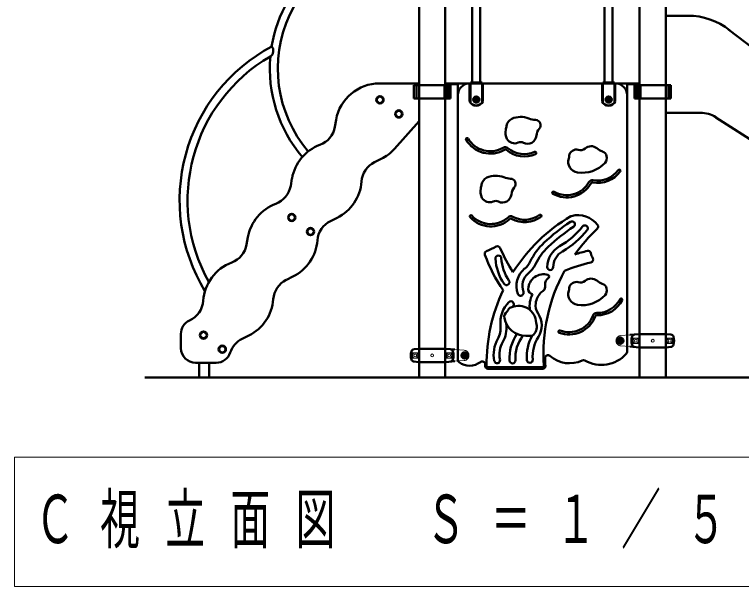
# Model space of a CAD drawing. Units: millimetres on the paper. Extents: x -365 to 0, y -594 to 257.
# Drawn here: x -277.12 to -227.69, y -147.98 to -109.09 of the extents above; entities that cross this region are included whole.
import ezdxf

# ---------------------------------------------------------------- set-up
doc = ezdxf.new("R2010")
doc.units = ezdxf.units.MM
doc.linetypes.add('USER1', pattern=[4.5, 2.5, -2])
doc.layers.add('LY_1', color=140, linetype='Continuous', lineweight=50)
doc.styles.add('ＭＳ ゴシック', font='')
doc.styles.get('ＭＳ ゴシック').set_extended_font_data('MS Gothic')

msp = doc.modelspace()

# ---------------------------------------------------------------- linework, layer by layer
at = {"layer": 'LY_1'}
for p, q in [((-249.611, -133.773), (-249.611, -85.483)), ((-247.829, -133.773), (-247.829, -85.483)), ((-234.611, -133.773), (-234.611, -85.483)), ((-232.829, -133.773), (-232.829, -85.483)), ((-245.992, -113.709), (-245.992, -93.273)), ((-245.448, -113.709), (-245.448, -93.272)), ((-236.992, -113.709), (-236.992, -93.272)), ((-236.448, -113.709), (-236.448, -93.273)), ((-232.829, -109.173), (-231.34, -109.173)), ((-207.044, -126.621), (-228.539, -110.124)), ((-252.299, -113.773), (-249.611, -113.773)), ((-249.956, -113.893), (-249.956, -114.793)), ((-247.483, -113.893), (-249.956, -113.893)), ((-249.79, -113.893), (-249.79, -114.793)), ((-247.885, -113.893), (-247.885, -114.793)), ((-247.829, -113.773), (-246.97, -113.773)), ((-247.829, -113.819), (-246.97, -113.819)), ((-247.698, -113.893), (-247.698, -114.793)), ((-247.639, -113.893), (-247.639, -114.793)), ((-247.483, -113.893), (-247.483, -114.793)), ((-246.97, -113.773), (-246.12, -113.773)), ((-246.97, -114.773), (-246.97, -113.773)), ((-246.17, -113.773), (-236.27, -113.773)), ((-246.17, -113.773), (-246.17, -115.011)), ((-246.12, -115.073), (-246.12, -113.709)), ((-246.12, -113.709), (-245.32, -113.709)), ((-245.32, -115.073), (-245.32, -113.709)), ((-245.32, -113.773), (-237.12, -113.773)), ((-245.27, -113.773), (-245.27, -115.011)), ((-237.17, -113.773), (-237.17, -115.011)), ((-237.12, -115.073), (-237.12, -113.709)), ((-236.32, -113.709), (-237.12, -113.709)), ((-236.32, -115.073), (-236.32, -113.709)), ((-236.32, -113.773), (-235.47, -113.773)), ((-236.27, -113.773), (-236.27, -115.011)), ((-234.611, -113.773), (-235.47, -113.773)), ((-235.47, -114.773), (-235.47, -113.773)), ((-234.611, -113.819), (-235.47, -113.819)), ((-234.956, -113.893), (-234.956, -114.793)), ((-234.956, -113.893), (-232.483, -113.893)), ((-234.8, -113.893), (-234.8, -114.793)), ((-234.741, -113.893), (-234.741, -114.793)), ((-234.554, -113.893), (-234.554, -114.793)), ((-232.65, -113.893), (-232.65, -114.793)), ((-232.483, -113.893), (-232.483, -114.793)), ((-246.97, -132.578), (-246.97, -114.573)), ((-235.47, -132.028), (-235.47, -114.573)), ((-247.483, -114.793), (-249.956, -114.793)), ((-245.8, -114.827), (-245.72, -114.781)), ((-245.8, -114.827), (-245.8, -114.919)), ((-245.8, -114.919), (-245.72, -114.965)), ((-245.72, -114.781), (-245.64, -114.827)), ((-245.72, -114.965), (-245.64, -114.919)), ((-245.64, -114.827), (-245.64, -114.919)), ((-236.8, -114.827), (-236.72, -114.781)), ((-236.8, -114.827), (-236.8, -114.919)), ((-236.8, -114.919), (-236.72, -114.965)), ((-236.72, -114.781), (-236.64, -114.827)), ((-236.72, -114.965), (-236.64, -114.919)), ((-236.64, -114.827), (-236.64, -114.919)), ((-234.956, -114.793), (-232.483, -114.793)), ((-232.829, -115.773), (-230.488, -115.773)), ((-229.432, -116.088), (-209.917, -128.56)), ((-255.339, -116.735), (-255.252, -116.242)), ((-249.611, -116.347), (-251.276, -118.217)), ((-241.429, -116.832), (-241.434, -116.858)), ((-252.637, -119.134), (-252.189, -118.912)), ((-258.339, -120.735), (-258.252, -120.242)), ((-243.129, -120.832), (-243.134, -120.858)), ((-255.637, -123.134), (-255.189, -122.912)), ((-261.339, -124.735), (-261.252, -124.242)), ((-258.637, -127.134), (-258.189, -126.912)), ((-241.149, -126.751), (-241.164, -126.754)), ((-241.654, -130.048), (-241.643, -130.079)), ((-265.805, -131.773), (-265.805, -130.808)), ((-261.637, -131.134), (-261.189, -130.912)), ((-242.35, -130.94), (-242.002, -130.939)), ((-234.64, -130.823), (-235.27, -130.878)), ((-232.8, -130.823), (-234.64, -130.823)), ((-232.8, -130.823), (-232.484, -130.851)), ((-236, -131.227), (-235.92, -131.181)), ((-236, -131.227), (-236, -131.319)), ((-236, -131.319), (-235.92, -131.365)), ((-235.92, -131.181), (-235.84, -131.227)), ((-235.92, -131.365), (-235.84, -131.319)), ((-235.84, -131.227), (-235.84, -131.319)), ((-249.64, -131.823), (-249.955, -131.851)), ((-249.64, -131.823), (-247.799, -131.823)), ((-247.8, -131.823), (-247.17, -131.878)), ((-234.64, -131.723), (-235.27, -131.668)), ((-232.8, -131.723), (-234.64, -131.723)), ((-232.8, -131.723), (-232.484, -131.695)), ((-246.6, -132.227), (-246.52, -132.181)), ((-246.6, -132.227), (-246.6, -132.319)), ((-246.6, -132.319), (-246.52, -132.365)), ((-246.52, -132.181), (-246.44, -132.227)), ((-246.52, -132.365), (-246.44, -132.319)), ((-246.44, -132.227), (-246.44, -132.319)), ((-264.805, -132.773), (-263.405, -132.773)), ((-264.57, -133.773), (-264.57, -132.773)), ((-263.89, -133.773), (-263.89, -132.773)), ((-249.64, -132.723), (-249.955, -132.695)), ((-249.64, -132.723), (-247.799, -132.723)), ((-247.8, -132.723), (-247.17, -132.668)), ((-244.934, -133.073), (-241.195, -133.073)), ((-244.934, -133.173), (-241.195, -133.173))]:
    msp.add_line(p, q, dxfattribs=at)
at = {"layer": 'LY_1', "color": 7, "linetype": 'USER1', "lineweight": 13}
for p, q in [((-235.27, -130.878), (-235.9, -130.925)), ((-247.17, -131.878), (-246.539, -131.925)), ((-235.27, -131.668), (-235.9, -131.621)), ((-247.17, -132.668), (-246.539, -132.621))]:
    msp.add_line(p, q, dxfattribs=at)
at = {"layer": 'LY_1', "color": 7, "lineweight": 13}
for p, q in [((-235.054, -131.458), (-235.054, -131.088)), ((-234.685, -131.088), (-235.054, -131.088)), ((-234.685, -131.458), (-235.054, -131.458)), ((-232.754, -131.088), (-232.385, -131.088)), ((-232.754, -131.458), (-232.385, -131.458)), ((-232.385, -131.458), (-232.385, -131.088)), ((-250.054, -132.458), (-250.054, -132.088)), ((-249.685, -132.088), (-250.054, -132.088)), ((-249.685, -132.458), (-250.054, -132.458)), ((-247.754, -132.088), (-247.385, -132.088)), ((-247.754, -132.458), (-247.385, -132.458)), ((-247.385, -132.458), (-247.385, -132.088)), ((-277.12, -139.182), (-277.12, -147.982)), ((-220.32, -139.182), (-277.12, -139.182)), ((-277.12, -147.982), (-220.32, -147.982))]:
    msp.add_line(p, q, dxfattribs=at)
at = {"layer": 'LY_1', "color": 7}
msp.add_line((-268.26, -133.773), (-193.537, -133.773), dxfattribs=at)
at = {"layer": 'LY_1'}
msp.add_lwpolyline([(-243.219, -128.926), (-243.246, -128.955), (-243.272, -128.985)], dxfattribs=at)
for centre, radius in [((-252.27, -114.893), 0.25), ((-245.72, -114.873), 0.21), ((-236.72, -114.873), 0.21), ((-245.72, -114.873), 0.13), ((-236.72, -114.873), 0.13), ((-250.99, -115.853), 0.25), ((-258.27, -122.893), 0.25), ((-256.99, -123.853), 0.25), ((-264.27, -130.893), 0.25), ((-235.92, -131.273), 0.21), ((-235.92, -131.273), 0.13), ((-262.99, -131.853), 0.25), ((-246.52, -132.273), 0.21), ((-246.52, -132.273), 0.13)]:
    msp.add_circle(centre, radius, dxfattribs=at)
at = {"layer": 'LY_1', "color": 7, "lineweight": 13}
for centre, radius in [((-245.72, -114.873), 0.24), ((-236.72, -114.873), 0.24), ((-252.27, -114.893), 0.171), ((-245.72, -114.873), 0.11), ((-236.72, -114.873), 0.11), ((-250.99, -115.853), 0.171), ((-258.27, -122.893), 0.171), ((-256.99, -123.853), 0.171), ((-264.27, -130.893), 0.171), ((-235.92, -131.273), 0.24), ((-235.92, -131.273), 0.11), ((-234.87, -131.273), 0.185), ((-234.87, -131.273), 0.1), ((-233.72, -131.273), 0.1), ((-232.57, -131.273), 0.185), ((-232.57, -131.273), 0.1), ((-262.99, -131.853), 0.171), ((-249.87, -132.273), 0.185), ((-249.87, -132.273), 0.1), ((-248.72, -132.273), 0.1), ((-247.57, -132.273), 0.185), ((-247.57, -132.273), 0.1), ((-246.52, -132.273), 0.24), ((-246.52, -132.273), 0.11)]:
    msp.add_circle(centre, radius, dxfattribs=at)
at = {"layer": 'LY_1', "color": 7, "linetype": 'USER1', "lineweight": 13}
for centre, radius in [((-245.72, -114.873), 0.125), ((-236.72, -114.873), 0.125), ((-235.92, -131.273), 0.15), ((-235.92, -131.273), 0.125), ((-246.52, -132.273), 0.15), ((-246.52, -132.273), 0.125)]:
    msp.add_circle(centre, radius, dxfattribs=at)
at = {"layer": 'LY_1'}
for centre, radius, start, end in [((-250.486, -112.773), 9.272, 90, 170.6497), ((-250.486, -112.773), 8.728, 90, 220.1937), ((-231.34, -113.773), 4.6, 51.7593, 90), ((-254.024, -121.729), 11.872, 118.2002, 211.2927), ((-259.974, -111.564), 0.452, 304.2424, 41.2367), ((-254.024, -121.729), 11.328, 120.1849, 209.3103), ((-250.486, -112.773), 9.272, 174.8294, 220.3827), ((-252.299, -116.773), 3, 90, 170), ((-246.17, -114.573), 0.8, 90, 180), ((-236.27, -114.573), 0.8, 0, 90), ((-245.72, -114.793), 0.5, 205.8419, 334.1581), ((-245.72, -114.773), 0.5, 216.8699, 323.1301), ((-236.72, -114.793), 0.5, 205.8419, 334.1581), ((-236.72, -114.773), 0.5, 216.8699, 323.1301), ((-242.692, -117.508), 1.457, 68.0778, 114.5322), ((-241.628, -114.866), 1.392, 248.0778, 267.4391), ((-230.488, -117.773), 2, 57.9686, 90), ((-246.858, -116.126), 3.24, 345.7989, 350.5242), ((-243.031, -116.765), 0.64, 114.5322, 170.5242), ((-241.707, -116.618), 0.363, 318.9436, 87.4391), ((-256.914, -116.457), 1.6, 290.5794, 350), ((-242.892, -117.13), 0.851, 165.7988, 209.6948), ((-240.813, -117.397), 0.823, 138.9435, 175.1508), ((-246.342, -117.566), 0.08, 30.2121, 210.2121), ((-244.769, -116.65), 1.9, 210.2121, 300.3662), ((-244.769, -116.65), 1.74, 210.2121, 300.3662), ((-243.109, -117.253), 0.602, 209.6948, 293.707), ((-242.236, -117.276), 0.606, 242.7998, 355.1508), ((-255.297, -120.763), 3, 110.5794, 170), ((-243.748, -118.393), 0.28, 50.0289, 120.3662), ((-242.701, -118.181), 0.412, 62.7998, 113.707), ((-237.914, -118.658), 0.612, 50.0349, 130.6584), ((-253.516, -116.222), 3, 296.2602, 318.3173), ((-243.748, -118.393), 0.12, 50.0289, 120.3662), ((-242.45, -116.845), 1.9, 230.0289, 293.5826), ((-242.45, -116.845), 1.74, 230.0289, 293.5826), ((-241.722, -118.513), 0.08, 293.5826, 113.5826), ((-238.927, -118.748), 0.472, 73.3441, 172.7234), ((-238.645, -117.806), 0.511, 253.3441, 310.6584), ((-236.767, -117.29), 1.172, 230.0349, 250.4814), ((-237.319, -118.846), 0.478, 317.7813, 70.4814), ((-238.727, -119.094), 0.741, 163.4715, 260.7715), ((-240.622, -118.532), 1.236, 343.4715, 352.7234), ((-251.93, -120.569), 1.6, 116.2602, 175.6808), ((-238.511, -117.764), 2.088, 260.7715, 317.7813), ((-244.392, -121.508), 1.457, 68.0778, 114.5322), ((-237.464, -118.638), 1.9, 260.0289, 323.5826), ((-237.464, -118.638), 1.74, 260.0289, 323.5826), ((-236, -119.718), 0.08, 323.5826, 143.5826), ((-256.516, -120.222), 3, 296.2602, 355.6808), ((-244.731, -120.765), 0.64, 114.5322, 170.5242), ((-243.328, -118.866), 1.392, 248.0778, 267.4391), ((-243.407, -120.618), 0.363, 318.9436, 87.4391), ((-239.57, -119.629), 1.9, 240.2121, 330.3662), ((-239.57, -119.629), 1.74, 240.2121, 330.3662), ((-237.814, -120.627), 0.28, 80.0289, 150.3662), ((-237.814, -120.627), 0.12, 80.0289, 150.3662), ((-259.914, -120.457), 1.6, 290.5794, 350), ((-244.592, -121.13), 0.851, 165.7988, 209.6948), ((-248.558, -120.126), 3.24, 345.7989, 350.5242), ((-242.513, -121.397), 0.823, 138.9435, 175.1508), ((-244.809, -121.253), 0.602, 209.6948, 293.707), ((-243.936, -121.276), 0.606, 242.7998, 355.1508), ((-240.474, -121.208), 0.08, 60.2121, 240.2121), ((-258.297, -124.763), 3, 110.5794, 170), ((-244.401, -122.181), 0.412, 62.7998, 113.707), ((-246.081, -122.821), 0.08, 42.2121, 222.2121), ((-244.733, -121.598), 1.9, 222.2121, 312.3662), ((-244.733, -121.598), 1.74, 222.2121, 312.3662), ((-243.371, -123.09), 0.28, 62.0289, 132.3662), ((-243.371, -123.09), 0.12, 62.0289, 132.3662), ((-242.424, -121.306), 1.9, 242.0289, 305.5826), ((-242.424, -121.306), 1.74, 242.0289, 305.5826), ((-233.444, -132.797), 11.572, 120.3717, 147.6884), ((-241.365, -122.787), 0.08, 305.5826, 125.5826), ((-239.194, -122.985), 0.2, 105.2571, 120.3717), ((-238.808, -124.4), 1.666, 36.8621, 105.2571), ((-254.93, -124.569), 1.6, 116.2602, 175.6808), ((-231.385, -135.026), 14.255, 123.8361, 133.0002), ((-231.385, -135.026), 13.855, 123.8361, 133.0002), ((-242.651, -120.245), 5.285, 299.4278, 321.9009), ((-239.211, -123.351), 0.2, 303.8361, 123.8361), ((-238.335, -123.63), 0.2, 321.9009, 141.9009), ((-237.635, -123.52), 0.2, 313.1967, 36.8621), ((-242.651, -120.245), 5.685, 299.4278, 321.9009), ((-229.577, -132.102), 11.572, 133.1967, 144.6197), ((-259.516, -124.222), 3, 296.2602, 355.6808), ((-262.914, -124.457), 1.6, 290.5794, 350), ((-249.546, -114.525), 11.572, 292.983, 296.5954), ((-244.276, -125.051), 0.2, 23.2989, 116.5954), ((-233.464, -120.395), 11.572, 203.2989, 212.4908), ((-238.186, -127.732), 4.282, 133.0002, 154.5509), ((-238.186, -127.732), 3.882, 133.0002, 154.5509), ((-239.248, -126.278), 1.641, 119.4278, 179.7029), ((-244.949, -125.362), 0.2, 112.983, 200.5228), ((-234.299, -121.376), 11.572, 200.5228, 213.9412), ((-244.217, -125.679), 0.2, 3.4799, 183.4799), ((-239.248, -126.278), 1.241, 119.4278, 179.7029), ((-235.264, -137.203), 12.382, 103.5537, 107.6182), ((-238.119, -125.36), 0.2, 11.9482, 103.5537), ((-236.699, -125.06), 1.252, 191.9482, 208.2972), ((-261.297, -128.763), 3, 110.5794, 176.0175), ((-241.023, -125.485), 3.4, 183.4799, 214.395), ((-241.023, -125.485), 3, 183.4799, 214.395), ((-243.31, -125.294), 1.393, 309.1907, 334.5509), ((-235.264, -137.203), 11.572, 103.3238, 112.615), ((-237.977, -125.748), 0.2, 283.3238, 28.2972), ((-241.474, -127.546), 1.514, 129.1907, 200.8345), ((-243.31, -125.294), 1.792, 309.1907, 334.5509), ((-229.577, -132.102), 11.572, 151.1642, 184.3845), ((-240.689, -126.27), 0.2, 179.7029, 359.7029), ((-241.474, -127.546), 1.113, 129.1907, 200.8345), ((-241.156, -127.779), 1.025, 72.4004, 178.9517), ((-240.611, -127.392), 0.431, 119.5459, 189.8877), ((-240.882, -126.914), 0.118, 299.5459, 72.4004), ((-257.93, -128.569), 1.6, 116.2602, 175.6808), ((-243.664, -127.292), 0.2, 214.395, 34.395), ((-241.52, -127.55), 0.491, 293.4422, 9.8877), ((-238.927, -127.748), 0.472, 73.3441, 172.7234), ((-238.645, -126.806), 0.511, 253.3441, 310.6584), ((-237.914, -127.658), 0.612, 50.0349, 130.6584), ((-236.767, -126.29), 1.172, 230.0349, 250.4814), ((-237.319, -127.846), 0.478, 317.7813, 70.4814), ((-233.444, -132.797), 11.572, 154.6204, 180.9785), ((-242.701, -128.013), 0.2, 200.8345, 20.8345), ((-241.842, -127.766), 0.339, 178.9517, 262.264), ((-240.364, -128.921), 1.33, 136.2627, 171.3655), ((-238.727, -128.094), 0.741, 163.4715, 260.7715), ((-240.622, -127.532), 1.236, 343.4715, 352.7234), ((-262.516, -128.222), 3, 296.2602, 355.6808), ((-240.364, -128.921), 1.73, 151.7531, 188.8754), ((-238.511, -126.764), 2.088, 260.7715, 317.7813), ((-237.486, -127.643), 1.9, 269.0289, 332.5826), ((-237.486, -127.643), 1.74, 269.0289, 332.5826), ((-235.871, -128.481), 0.08, 332.5826, 152.5826), ((-265.886, -128.444), 1.6, 294.5833, 356.0175), ((-242.109, -130.041), 1.973, 135.0544, 185.6453), ((-243.279, -129.277), 0.285, 95.0017, 157.5873), ((-243.364, -128.789), 0.2, 316.4709, 135.0544), ((-242.844, -130.092), 1.191, 2.1199, 112.7034), ((-242.109, -130.041), 1.573, 135.0544, 137.4601), ((-240.715, -128.867), 0.975, 171.3655, 214.3241), ((-243.347, -129.652), 0.468, 126.6008, 190.7499), ((-243.78, -129.07), 0.257, 306.6009, 337.5873), ((-242.708, -130.228), 1.439, 327.2551, 34.3241), ((-237.521, -129.662), 0.28, 89.0289, 159.3662), ((-264.805, -130.808), 1, 114.5833, 180), ((-242.356, -129.464), 1.477, 190.7499, 270.2462), ((-239.411, -128.95), 1.9, 249.2121, 339.3662), ((-239.411, -128.95), 1.74, 249.2121, 339.3662), ((-237.521, -129.662), 0.12, 89.0289, 159.3662), ((-245.631, -130.389), 1.566, 330.9382, 5.6453), ((-245.631, -130.389), 1.966, 330.9382, 5.6453), ((-242.109, -130.041), 1.573, 182.7854, 185.6453), ((-242.375, -130.323), 0.772, 315.4016, 20.8633), ((-240.543, -132.455), 2.922, 145.778, 183.3593), ((-240.543, -132.455), 2.522, 142.7304, 183.3593), ((-239.432, -132.335), 2.856, 150.2494, 185.0523), ((-242.003, -130.69), 0.249, 270.2462, 315.4016), ((-240.057, -130.652), 0.08, 69.2121, 249.2121), ((-234.17, -131.273), 1, 163.8038, 196.1962), ((-234.938, -131.05), 0.2, 95, 163.8038), ((-232.501, -131.05), 0.2, 16.1962, 85), ((-233.27, -131.273), 1, 343.8037, 16.1962), ((-260.93, -132.569), 1.6, 116.2602, 162.1819), ((-242.33, -132.223), 2.21, 150.9382, 190.9981), ((-242.33, -132.223), 1.81, 150.9382, 190.9981), ((-239.432, -132.335), 2.456, 147.2551, 185.0523), ((-264.805, -131.773), 1, 180, 270), ((-249.938, -132.05), 0.2, 95, 163.8038), ((-247.501, -132.05), 0.2, 16.1962, 85), ((-234.938, -131.496), 0.2, 196.1962, 265), ((-232.501, -131.496), 0.2, 275, 343.8037), ((-263.405, -131.773), 1, 270, 342.1819), ((-249.17, -132.273), 1, 163.8038, 196.1962), ((-248.27, -132.273), 1, 343.8037, 16.1962), ((-240.844, -132.451), 0.2, 48.2213, 181.7729), ((-229.577, -132.102), 11.472, 181.7729, 184.3845), ((-239.382, -130.815), 1.994, 228.2213, 295.6757), ((-237.206, -130.672), 2.248, 239.9632, 318.5713), ((-235.67, -132.028), 0.2, 318.5713, 0), ((-249.938, -132.496), 0.2, 196.1962, 265), ((-247.501, -132.496), 0.2, 275, 343.8037), ((-246.77, -132.578), 0.2, 180, 233.5782), ((-246.176, -131.773), 1.2, 233.5782, 307.9006), ((-245.316, -132.878), 0.2, 0.3907, 127.9006), ((-233.444, -132.797), 11.672, 180.3907, 180.9785), ((-244.303, -132.607), 0.2, 190.9981, 10.9981), ((-243.261, -132.614), 0.2, 183.3593, 3.3592), ((-242.078, -132.569), 0.2, 185.0523, 5.0523), ((-238.431, -132.792), 0.2, 59.9633, 115.6757), ((-244.934, -132.993), 0.18, 180.9785, 270), ((-244.934, -132.993), 0.08, 180.9785, 270), ((-241.195, -132.993), 0.18, 270, 4.3845), ((-241.195, -132.993), 0.08, 270, 4.3845)]:
    msp.add_arc(centre, radius, start, end, dxfattribs=at)
at = {"layer": 'LY_1', "color": 7, "linetype": 'USER1', "lineweight": 13}
for centre, start, end in [((-235.87, -131.273), 95, 265), ((-246.569, -132.273), 275, 85)]:
    msp.add_arc(centre, 0.35, start, end, dxfattribs=at)
at = {"layer": 'LY_1', "color": 7, "lineweight": 13}
for centre, start, end in [((-237.245, -131.273), 355.8705, 4.1295), ((-230.194, -131.273), 175.8705, 184.1295), ((-252.245, -132.273), 355.8705, 4.1295), ((-245.194, -132.273), 175.8705, 184.1295)]:
    msp.add_arc(centre, 2.567, start, end, dxfattribs=at)

# ---------------------------------------------------------------- texts
at = {"layer": 'LY_1', "color": 7, "insert": (-275.72, -143.582), "char_height": 3.299, "attachment_point": 4, "style": 'ＭＳ ゴシック'}
msp.add_mtext('\\T1.64;\\W0.6;Ｃ視立面図\u3000Ｓ＝１／５０', dxfattribs=at)

doc.saveas('drawing.dxf')
